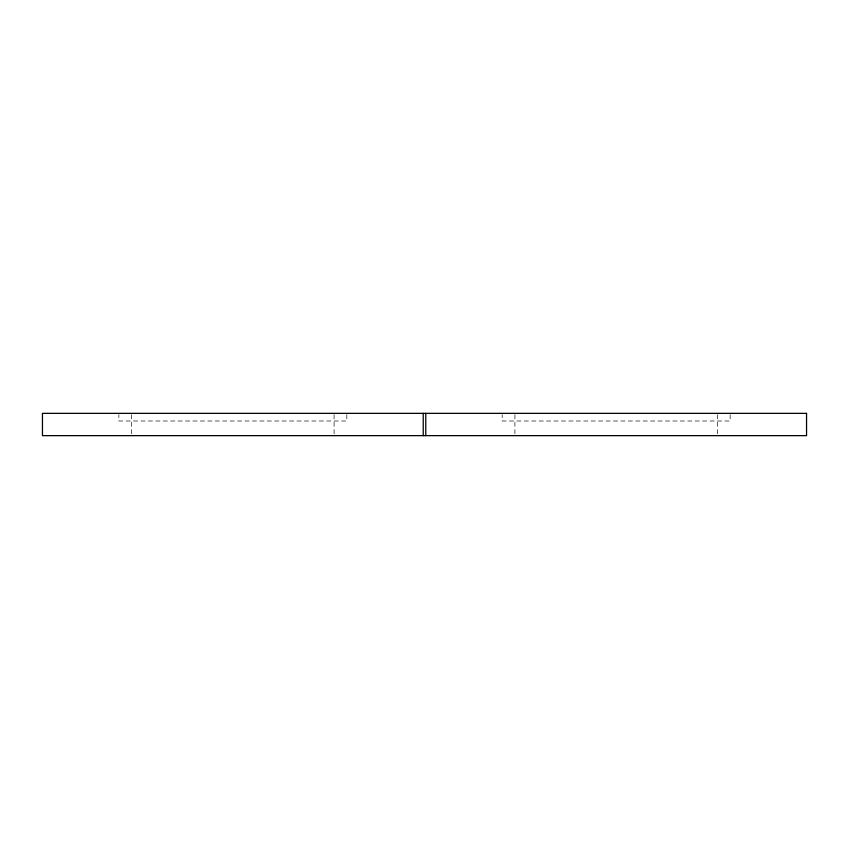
<?xml version="1.0" encoding="UTF-8"?>
<svg xmlns="http://www.w3.org/2000/svg" width="849" height="849" viewBox="0 0 849 849"><rect width="100%" height="100%" fill="white"/><g stroke="black" fill="none" stroke-linecap="round" stroke-linejoin="round"><path stroke-width="0.64" stroke-dasharray="4.25 3.18" d="M730.14 414.63L730.14 420.998L502.183 420.998L502.183 414.63M717.405 414.673L717.405 434.327M514.918 414.673L514.918 435.643M346.817 414.63L346.817 420.998L118.86 420.998L118.86 414.63M334.082 414.673L334.082 434.327M131.595 414.673L131.595 435.643"/><path stroke-width="1.27" d="M423.227 435.643L423.227 413.357M425.774 413.357L425.774 435.643M806.55 413.357L42.45 413.357L42.45 435.643L806.55 435.643L806.55 413.357"/></g></svg>
